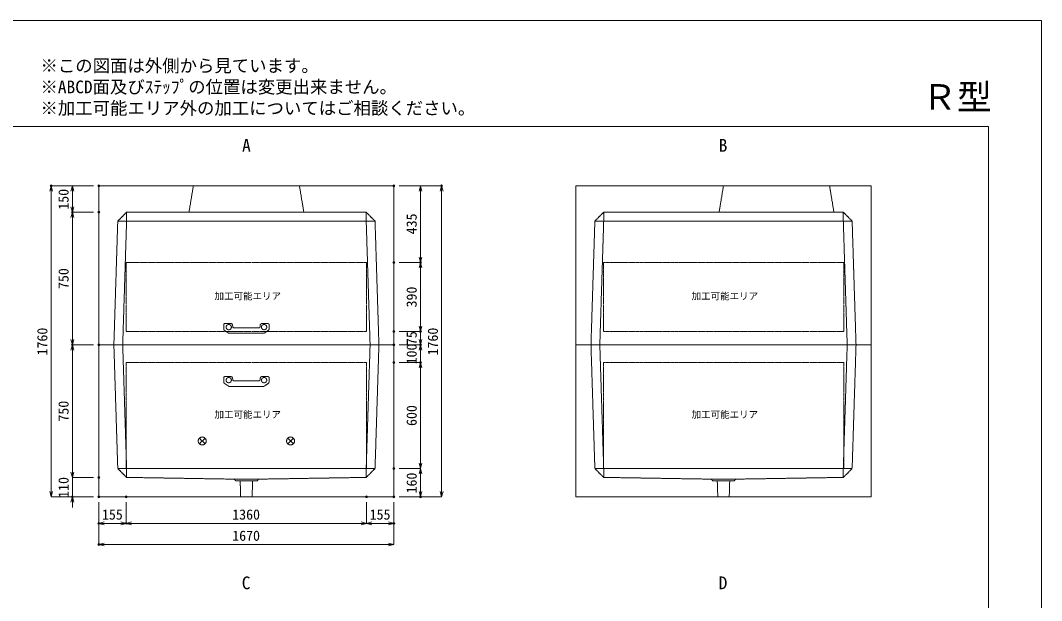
# Model space of a CAD drawing. Units: millimetres, scale not verified. Extents: x -4455 to 4455, y -3150 to 3150.
# Drawn here: x -1324 to 4455, y -132 to 3150 of the extents above; entities that cross this region are included whole.
import ezdxf
from ezdxf.enums import TextEntityAlignment as Align

# ---------------------------------------------------------------- set-up
doc = ezdxf.new("R2010")
doc.units = ezdxf.units.MM
doc.header["$LTSCALE"] = 20
doc.header["$PDMODE"] = 32
doc.header["$PDSIZE"] = 10
doc.linetypes.add('LONG_DASHED1', pattern=[7, 6, -1])
doc.linetypes.add('LONG_DOUBLE_CHAIN', pattern=[21.8, 18, -1, 0.6, -0.6, 0.6, -1])
for name, color, linetype, lineweight in [('0-0_D-TTL', 7, 'Continuous', 9), ('0-1_Defpoints', 7, 'Continuous', 9), ('0-3_D-TTL-TXT', 7, 'Continuous', 9), ('0-4_D-STR-TXT', 7, 'Continuous', 9), ('0-5_D-STR-DIM', 3, 'Continuous', 9), ('0-6_0', 7, 'Continuous', 9), ('0-7_D-STR', 7, 'LONG_DASHED1', 9), ('0-9_D-STR-STR3', 2, 'LONG_DASHED1', 9), ('0-A_D-STR-STR5', 1, 'LONG_DOUBLE_CHAIN', 9)]:
    doc.layers.add(name, color=color, linetype=linetype, lineweight=lineweight)
doc.styles.add('ＭＳ ゴシック', font='')
doc.styles.get('ＭＳ ゴシック').set_extended_font_data('MS Gothic')

# ---------------------------------------------------------------- blocks, each defined once
blk = doc.blocks.new('A$C4DE05FD1')
at = {"layer": '0-0_D-TTL', "color": 134}
for p, q in [((4000, 76000), (114800, 76000)), ((114800, 76000), (114800, 4000))]:
    blk.add_line(p, q, dxfattribs=at)
at = {"layer": '0-1_Defpoints', "color": 134}
for p, q in [((0, 84000), (118800, 84000)), ((118800, 84000), (118800, 0))]:
    blk.add_line(p, q, dxfattribs=at)
at = {"layer": '0-3_D-TTL-TXT', "style": 'ＭＳ ゴシック'}
for s, p in [('※この図面は外側から見ています。', (43260.9, 79815.7)), ('※ABCD面及びｽﾃｯﾌﾟの位置は変更出来ません。', (43260.9, 78215.7)), ('※加工可能エリア外の加工についてはご相談ください。', (43260.9, 76615.7))]:
    blk.add_text(s, height=962.2, dxfattribs=at).set_placement(p, align=Align.BOTTOM_LEFT)
blk = doc.blocks.new('_Open30')
at = {"layer": '0-6_0'}
blk.add_line((0, 0), (-20, 0), dxfattribs=at)
blk.add_lwpolyline([(-20, 5.36), (0, 0), (-20, -5.36)], dxfattribs=at)
blk = doc.blocks.new('A$C31CA379A')
at = {"layer": '0-4_D-STR-TXT', "style": 'ＭＳ ゴシック'}
for s, p in [('A', (-325.9, -2190.5)), ('B', (35638.6, -2190.5)), ('C', (-351.4, -35190.5)), ('D', (35638.6, -35190.5))]:
    blk.add_text(s, height=962.2, dxfattribs=at).set_placement(p, align=Align.BOTTOM_LEFT)
blk = doc.blocks.new('A$C27844A11')
at = {"layer": '0-9_D-STR-STR3'}
for p, q in [((-2560, 1000), (-2560, 453.5)), ((-2515.5, 370.3), (-2060.4, 33.6)), ((-2460, 1100), (-1758.4, 1100)), ((1949.4, 0), (-1949.4, 0)), ((-1559.2, 917.4), (-1542, 721.3)), ((1442.4, 630), (-1442.4, 630)), ((1559.2, 917.4), (1542, 721.3)), ((2460, 1100), (1758.4, 1100)), ((2515.5, 370.3), (2060.4, 33.6)), ((2560, 1000), (2560, 453.5))]:
    blk.add_line(p, q, dxfattribs=at)
for centre in [(-2000, 700), (2000, 700)]:
    blk.add_circle(centre, 300, dxfattribs=at)
for centre, radius, start, end in [((-2460, 1000), 100, 90, 180), ((-2460, 453.5), 100, 180, 236.30993), ((-1949.4, 200), 200, 236.30993, 270), ((-1758.4, 900), 200, 5, 90), ((-1442.4, 730), 100, 185, 270), ((1442.4, 730), 100, 270, 355), ((1758.4, 900), 200, 90, 175), ((1949.4, 200), 200, 270, 303.69007), ((2460, 1000), 100, 0, 90), ((2460, 453.5), 100, 303.69007, 0)]:
    blk.add_arc(centre, radius, start, end, dxfattribs=at)
blk = doc.blocks.new('A$C4A6E2F42')
at = {"layer": '0-7_D-STR', "linetype": 'Continuous'}
for p, q in [((-16700, -17200), (-16700, 0)), ((-16700, 0), (16700, 0)), ((16700, -17200), (16700, 0)), ((-16700, -17200), (16700, -17200))]:
    blk.add_line(p, q, dxfattribs=at)
at = {"layer": '0-7_D-STR'}
for p, q in [((-15000, 0), (-14560, -14000)), ((-14000, 0), (-13560, -14000)), ((14000, 0), (13560, -14000)), ((15000, 0), (14560, -14000)), ((-13560, -15000), (-14560, -14000)), ((-14560, -14000), (14560, -14000)), ((-13560, -15000), (-13560, -14000)), ((-13560, -15000), (-1400, -15200)), ((13560, -15000), (1400, -15200)), ((13560, -15000), (14560, -14000)), ((13560, -15000), (13560, -14000)), ((1400, -15200), (-1400, -15200)), ((-1200, -15380), (-1400, -15200)), ((1200, -15380), (-1200, -15380)), ((-646.9, -17200), (-705, -15380)), ((646.9, -17200), (705, -15380)), ((1200, -15380), (1400, -15200))]:
    blk.add_line(p, q, dxfattribs=at)
at = {"layer": '0-A_D-STR-STR5'}
for points in [[(13600, -2000), (-13600, -2000), (-13600, -14000)], [(13600, -2000), (13600, -14000), (-13600, -14000)]]:
    blk.add_lwpolyline(points, dxfattribs=at)
blk = doc.blocks.new('A$C444f25ab')
at = {"layer": '0-7_D-STR', "linetype": 'Continuous'}
for p, q in [((-16700, 18000), (16700, 18000)), ((-16700, 0), (-16700, 18000)), ((16700, 18000), (16700, 0)), ((-16700, 0), (16700, 0))]:
    blk.add_line(p, q, dxfattribs=at)
at = {"layer": '0-7_D-STR'}
for p, q in [((-6000, 18000), (-6500, 15000)), ((6000, 18000), (6500, 15000)), ((-15000, 0), (-14560, 14000)), ((-13560, 15000), (-14560, 14000)), ((14560, 14000), (-14560, 14000)), ((-14000, 0), (-13560, 14000)), ((13560, 15000), (-13560, 15000)), ((-13560, 15000), (-13560, 14000)), ((13560, 15000), (14560, 14000)), ((13560, 15000), (13560, 14000)), ((14000, 0), (13560, 14000)), ((15000, 0), (14560, 14000))]:
    blk.add_line(p, q, dxfattribs=at)
at = {"layer": '0-A_D-STR-STR5'}
for p, q in [((-13600, 9300), (-13600, 1500)), ((13600, 9300), (-13600, 9300))]:
    blk.add_line(p, q, dxfattribs=at)
blk.add_lwpolyline([(13600, 9300), (13600, 1500), (-13600, 1500)], dxfattribs=at)
blk = doc.blocks.new('A$Ccf0c0bcd')
at = {"layer": '0-7_D-STR', "linetype": 'Continuous'}
for p, q in [((-16700, 18000), (16700, 18000)), ((-16700, 0), (-16700, 18000)), ((16700, 18000), (16700, 0)), ((-16700, 0), (16700, 0))]:
    blk.add_line(p, q, dxfattribs=at)
at = {"layer": '0-7_D-STR'}
for p, q in [((0, 18000), (-500, 15000)), ((12000, 18000), (12500, 15000)), ((-15000, 0), (-14560, 14000)), ((-13560, 15000), (-14560, 14000)), ((14560, 14000), (-14560, 14000)), ((-14000, 0), (-13560, 14000)), ((13560, 15000), (-13560, 15000)), ((-13560, 15000), (-13560, 14000)), ((13560, 15000), (14560, 14000)), ((13560, 15000), (13560, 14000)), ((14000, 0), (13560, 14000)), ((15000, 0), (14560, 14000))]:
    blk.add_line(p, q, dxfattribs=at)
at = {"layer": '0-A_D-STR-STR5'}
for p, q in [((-13600, 9300), (-13600, 1500)), ((13600, 9300), (-13600, 9300))]:
    blk.add_line(p, q, dxfattribs=at)
blk.add_lwpolyline([(13600, 9300), (13600, 1500), (-13600, 1500)], dxfattribs=at)
blk = doc.blocks.new('A$C1C640AAB')
at = {"layer": '0-A_D-STR-STR5'}
for p, q in [((-318.2, -318.2), (318.2, 318.2)), ((-318.2, 318.2), (318.2, -318.2))]:
    blk.add_line(p, q, dxfattribs=at)
blk.add_circle((0, 0), 450, dxfattribs=at)
blk = doc.blocks.new('A$Cafddb732')
at = {"layer": '0-7_D-STR'}
blk.add_blockref('A$C4A6E2F42', (0, 0), dxfattribs=at)
at = {"layer": '0-A_D-STR-STR5'}
for p in [(-5000, -10880), (5000, -10880)]:
    blk.add_blockref('A$C1C640AAB', p, dxfattribs=at)

msp = doc.modelspace()

# ---------------------------------------------------------------- linework, layer by layer
at = {"layer": '0-1_Defpoints'}
for p in [(-1150, 2215), (-880, 2215), (-880, 2215), (790, 2215), (790, 2215), (1060, 2215), (-1030, 2065), (-1030, 2065), (-880, 2065), (-880, 2065), (790, 1780), (940, 1780), (790, 1390), (790, 1390), (940, 1390), (-1030, 1315), (-880, 1315), (790, 1315), (790, 1315), (940, 1315), (790, 1215), (790, 1215), (940, 1215), (790, 615), (790, 615), (-880, 565), (-1030, 455), (-880, 455), (-880, 455), (-725, 455), (635, 455), (790, 455), (790, 455), (790, 455), (940, 455), (-880, 305), (-725, 305), (790, 305), (-880, 185)]:
    msp.add_point(p, dxfattribs=at)
at = {"layer": '0-5_D-STR-DIM'}
for p, q in [((-910, 2215), (-1150, 2215)), ((-910, 2215), (-1030, 2215)), ((820, 2215), (940, 2215)), ((820, 2215), (1060, 2215)), ((-1150, 485), (-1150, 2185)), ((-1030, 2185), (-1030, 2095)), ((940, 2185), (940, 1810)), ((1060, 485), (1060, 2185)), ((-910, 2065), (-1030, 2065)), ((-910, 2065), (-1030, 2065)), ((-1030, 1345), (-1030, 2035)), ((820, 1780), (940, 1780)), ((820, 1780), (940, 1780)), ((940, 1420), (940, 1750)), ((940, 1420), (940, 1450)), ((820, 1390), (940, 1390)), ((820, 1390), (940, 1390)), ((940, 1315), (940, 1390)), ((940, 1345), (940, 1375)), ((-910, 1315), (-1030, 1315)), ((-910, 1315), (-1030, 1315)), ((-1030, 595), (-1030, 1285)), ((820, 1315), (940, 1315)), ((820, 1315), (940, 1315)), ((940, 1215), (940, 1315)), ((940, 1285), (940, 1255)), ((820, 1215), (940, 1215)), ((820, 1215), (940, 1215)), ((940, 1185), (940, 1155)), ((940, 645), (940, 1185)), ((-1030, 595), (-1030, 625)), ((820, 615), (940, 615)), ((820, 615), (940, 615)), ((940, 585), (940, 485)), ((-910, 565), (-1030, 565)), ((-910, 565), (-1030, 565)), ((-1030, 565), (-1030, 455)), ((-910, 455), (-1150, 455)), ((-910, 455), (-1030, 455)), ((-1030, 425), (-1030, 395)), ((-880, 425), (-880, 185)), ((-880, 425), (-880, 305)), ((-725, 425), (-725, 305)), ((-725, 425), (-725, 305)), ((635, 425), (635, 305)), ((635, 425), (635, 305)), ((790, 425), (790, 305)), ((790, 425), (790, 185)), ((820, 455), (940, 455)), ((820, 455), (1060, 455)), ((-755, 305), (-850, 305)), ((605, 305), (-695, 305)), ((665, 305), (760, 305)), ((760, 185), (-850, 185))]:
    msp.add_line(p, q, dxfattribs=at)

# ---------------------------------------------------------------- block references
at = {"layer": '0-0_D-TTL', "xscale": 0.075, "yscale": 0.075}
msp.add_blockref('A$C4DE05FD1', (-4455, -3150), dxfattribs=at)
at = {"layer": '0-4_D-STR-TXT', "xscale": 0.075, "yscale": 0.075}
msp.add_blockref('A$C31CA379A', (-45, 2550), dxfattribs=at)
at = {"layer": '0-5_D-STR-DIM', "xscale": 1.5, "yscale": 1.5}
for p, rotation in [((-1150, 2215), 90), ((-1030, 2215), 90), ((940, 2215), 90), ((1060, 2215), 90), ((-1030, 2065), 270), ((-1030, 2065), 90), ((940, 1780), 270), ((940, 1780), 90), ((940, 1390), 270), ((940, 1390), 270), ((-1030, 1315), 270), ((940, 1315), 270), ((-1030, 1315), 90), ((940, 1315), 90), ((940, 1215), 90), ((940, 1215), 90), ((940, 615), 270), ((-1030, 565), 270), ((-1030, 565), 270), ((940, 615), 90), ((-1150, 455), 270), ((940, 455), 270), ((1060, 455), 270), ((-1030, 455), 90), ((-880, 305), 180), ((-725, 305), 180), ((635, 305), 180), ((-880, 185), 180)]:
    msp.add_blockref('_Open30', p, dxfattribs=dict(at, rotation=rotation))
for p in [(-725, 305), (635, 305), (790, 305), (790, 185)]:
    msp.add_blockref('_Open30', p, dxfattribs=at)
at = {"layer": '0-7_D-STR', "xscale": 0.05, "yscale": 0.05}
for name, p in [('A$C444f25ab', (-45, 1315)), ('A$Ccf0c0bcd', (2655, 1315)), ('A$Cafddb732', (-45, 1315)), ('A$C4A6E2F42', (2655, 1315))]:
    msp.add_blockref(name, p, dxfattribs=at)
at = {"layer": '0-9_D-STR-STR3', "xscale": 0.05, "yscale": 0.05}
for p in [(-45, 1380), (-45, 1080)]:
    msp.add_blockref('A$C27844A11', p, dxfattribs=at)

# ---------------------------------------------------------------- texts
at = {"layer": '0-3_D-TTL-TXT', "style": 'ＭＳ ゴシック'}
msp.add_text('Ｒ型', height=144.3, dxfattribs=at).set_placement((3779.41, 2601.82), align=Align.BOTTOM_LEFT)
at = {"layer": '0-5_D-STR-DIM', "style": 'ＭＳ ゴシック'}
for s, p in [('150', (-1033.9, 2079.22)), ('435', (936.1, 1940.08)), ('750', (-1033.9, 1630.6)), ('390', (936.1, 1526.35)), ('1760', (-1153.9, 1254.72)), ('75', (936.1, 1313.38)), ('1760', (1056.1, 1254.72)), ('100', (936.1, 1204.22)), ('750', (-1033.9, 880.6)), ('600', (936.1, 855.9)), ('160', (936.1, 474.22)), ('110', (-1033.9, 449.22))]:
    msp.add_text(s, height=57.77, rotation=90, dxfattribs=at).set_placement(p, align=Align.BOTTOM_LEFT)
for s, p in [('155', (-862.5, 308.9)), ('1360', (-125.28, 308.9)), ('155', (652.5, 308.9)), ('1670', (-125.28, 188.9))]:
    msp.add_text(s, height=57.77, dxfattribs=at).set_placement(p, align=Align.BOTTOM_LEFT)
at = {"layer": '0-A_D-STR-STR5', "style": 'ＭＳ ゴシック'}
for p in [(-225.48, 1559.75), (2474.52, 1559.75), (-225.48, 889.75), (2474.52, 889.75)]:
    msp.add_text('加工可能エリア', height=38.42, dxfattribs=at).set_placement(p, align=Align.BOTTOM_LEFT)

doc.saveas('drawing.dxf')
